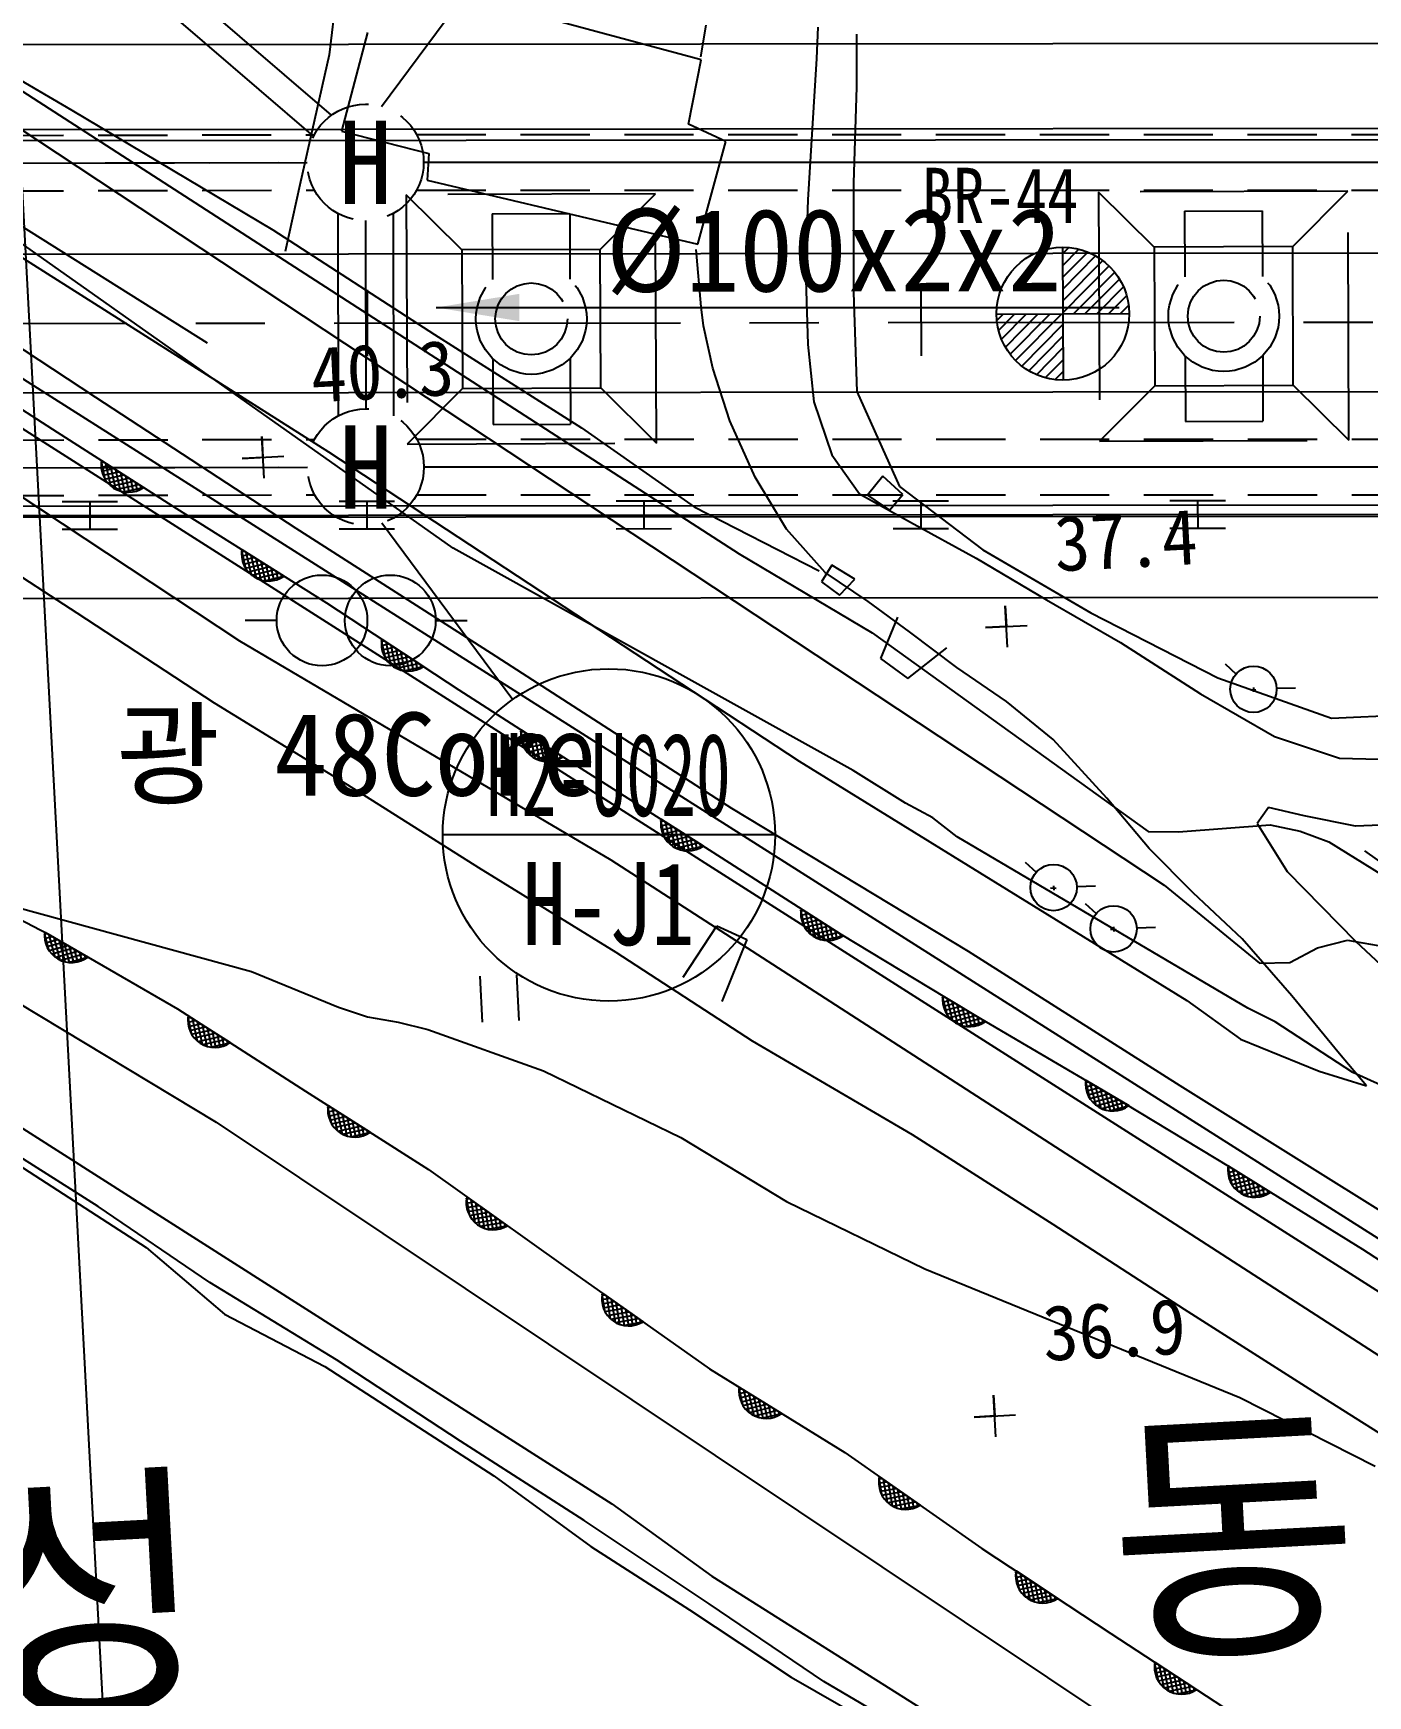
# Model space of a CAD drawing. Header units: millimetres. Extents: x 14054 to 14850, y 1103 to 1807.
# Drawn here: x 14764.3 to 14812.5, y 1433.8 to 1493.8 of the extents above; entities that cross this region are included whole.
import ezdxf
from ezdxf.enums import TextEntityAlignment as Align
from ezdxf.xclip import XClip

# ---------------------------------------------------------------- set-up
doc = ezdxf.new("R2010")
doc.units = ezdxf.units.MM
doc.header["$LTSCALE"] = 10
doc.header["$MEASUREMENT"] = 0
doc.header["$XCLIPFRAME"] = 2
for name, pattern in [('CENTER', [2, 1.25, -0.25, 0.25, -0.25]), ('DASHED2', [0.375, 0.25, -0.125]), ('HIDDEN', [0.375, 0.25, -0.125])]:
    doc.linetypes.add(name, pattern=pattern)
for name, color, linetype in [('TN-CABL', 4, 'Continuous'), ('TN-MANH', 4, 'Continuous'), ('TN-TEXT', 3, 'Continuous'), ('TZ-BASE', 253, 'Continuous'), ('TZ-CABL', 4, 'Continuous'), ('TZ-SYMB', 1, 'Continuous')]:
    doc.layers.add(name, color=color, linetype=linetype)
doc.styles.add('GR', font='GulimChe.ttf')
doc.styles.get("Standard").update_dxf_attribs({"font": 'GulimChe.ttf'})
doc.linetypes.add('ZIGZAG', pattern='A,0.0001,-0.2,[131,ltypeshp.shx,S=0.2,R=0,X=-0.2,Y=0],-0.4,[131,ltypeshp.shx,S=0.2,R=180,X=0.2,Y=0],-0.2', length=0.8001)
doc.dimstyles.get("Standard").update_dxf_attribs({"dimtxt": 0.18, "dimasz": 0.18, "dimexe": 0.18, "dimexo": 0.0625, "dimgap": 0.09, "dimtad": 0, "dimtih": 1, "dimtoh": 1, "dimdec": 4, "dimzin": 0, "dimdsep": 46, "dimtxsty": 'Standard', "dimcen": 0.09, "dimadec": 0, "dimazin": 0, "dimtfac": 1, "dimtdec": 4, "dimtofl": 0, "dimtmove": 0, "dimatfit": 3, "dimfxl": 0, "dimtolj": 1, "dimtzin": 0, "dimarcsym": 0})

# ---------------------------------------------------------------- blocks, each defined once
blk = doc.blocks.new('JD-FJFJJ5GH')
at = {"layer": 'TZ-BASE'}
for p, q in [((620.634, 135.314), (639.213, -214.547)), ((602.144, 19.998, 40.678), (634.212, -0.155, 40.678)), ((589.488, 19.417, 38), (635.383, -10.913, 38)), ((614.387, 17.411, 38), (653.42, -7.773, 38)), ((639.395, 16.764, 37.301), (638.617, 10.25, 37.301)), ((602.052, 12.973, 39), (699.422, -48.996, 39)), ((621.473, 12.862, 37.52), (629.329, 8.244, 37.52)), ((652.045, 10.068, 39.09), (640.876, 13.079, 39.09)), ((639.999, 11.057, 39.09), (639.059, 7.495, 39.09)), ((652.039, 10.178, 38.707), (652.233, 11.322, 38.707)), ((656.259, 11.249, 37.429), (656.211, 10.113, 37.429)), ((657.662, 10.996, 39.802), (657.656, 9.094, 39.802)), ((622.837, 10.633, 39), (668.771, -19.732, 39)), ((638.617, 10.25, 37.301), (637.557, 5.549, 37.301)), ((616.895, 9.65, 40.313), (638.594, -4.084, 40.313)), ((651.587, 7.74, 39.09), (652.045, 10.068, 39.09)), ((656.211, 10.113, 37.429), (656.056, 7.581, 37.429)), ((657.656, 9.094, 39.802), (657.553, 5.615, 39.802)), ((611.61, 8.668, 40), (699.422, -47.032, 40)), ((629.329, 8.244, 37.52), (636.585, 3.924, 37.52)), ((620.963, 7.546), (695.863, 7.612)), ((620.963, 7.146), (695.863, 7.212)), ((639.059, 7.495, 39.09), (642.212, 6.68, 39.09)), ((652.937, 7.119, 39.09), (651.587, 7.74, 39.09)), ((656.056, 7.581, 37.429), (655.904, 5.014, 37.429)), ((643.098, -7.568, 40), (622.945, 6.653, 40)), ((642.212, 6.68, 39.09), (642.154, 5.726, 39.09)), ((651.933, 3.408, 39.09), (652.937, 7.119, 39.09)), ((637.557, 5.549, 37.301), (637.03, 3.143, 37.301)), ((642.154, 5.726, 39.09), (651.933, 3.408, 39.09)), ((657.553, 5.615, 39.802), (657.549, 1.666, 39.802)), ((655.904, 5.014, 37.429), (655.82, 2.523, 37.429)), ((630.188, -2.129, 37.539), (621.427, 3.645, 37.539)), ((636.585, 3.924, 37.52), (642.422, 0.147, 37.52)), ((599.967, 3.026), (699.998, 3.114)), ((652.056, 1.147, 40.313), (651.87, 3.221, 40.313)), ((665.096, 3.299), (665.12, -1.501)), ((665.097, 3.058), (665.326, 3.289)), ((665.099, 2.634), (665.688, 3.228)), ((665.102, 2.21), (666.007, 3.125)), ((655.82, 2.523, 37.429), (655.897, -0.215, 37.429)), ((665.104, 1.785), (666.293, 2.987)), ((665.106, 1.361), (666.549, 2.819)), ((665.108, 0.937), (666.778, 2.624)), ((665.495, 0.901), (666.98, 2.402)), ((665.919, 0.903), (667.155, 2.152)), ((666.343, 0.906), (667.301, 1.874)), ((640.001, -0.636), (639.999, 1.764)), ((657.549, 1.666, 39.802), (657.671, -1.91, 39.802)), ((660.001, -0.618), (659.999, 1.782)), ((666.767, 0.908), (667.415, 1.562)), ((667.192, 0.91), (667.488, 1.209)), ((652.131, 0.457, 40.313), (652.056, 1.147, 40.313)), ((662.708, 0.887), (667.508, 0.911)), ((662.72, 0.657), (662.949, 0.888)), ((662.785, 0.296), (663.373, 0.89)), ((662.892, -0.022), (663.798, 0.893)), ((663.033, -0.306), (664.222, 0.895)), ((663.203, -0.561), (664.646, 0.897)), ((663.401, -0.788), (665.07, 0.899)), ((642.422, 0.147, 37.52), (647.724, -3.22, 37.52)), ((652.469, -1.06, 40.313), (652.131, 0.457, 40.313)), ((663.625, -0.988), (665.11, 0.513)), ((663.876, -1.16), (665.112, 0.088)), ((623.564, -0.004, 38.963), (628.793, -3.375, 38.963)), ((655.897, -0.215, 37.429), (656.119, -2.287, 37.429)), ((664.156, -1.304), (665.114, -0.336)), ((653.085, -2.965, 40.313), (652.469, -1.06, 40.313)), ((664.469, -1.414), (665.117, -0.76)), ((664.822, -1.484), (665.119, -1.184)), ((599.972, -1.974), (700.002, -1.886)), ((637.429, -6.853, 37.539), (630.188, -2.129, 37.539)), ((656.119, -2.287, 37.429), (656.771, -4.189, 37.429)), ((657.671, -1.91, 39.802), (659.211, -5.336, 39.802)), ((654, -4.999, 40.313), (653.085, -2.965, 40.313)), ((628.793, -3.375, 38.963), (633.112, -6.138, 38.963)), ((636.268, -5.035, 40.277), (636.189, -3.537, 40.277)), ((636.189, -3.537, 40.277), (636.228, -4.286, 40.277)), ((647.724, -3.22, 37.52), (651.792, -6.07, 37.52)), ((638.594, -4.084, 40.313), (655.584, -15.26, 40.313)), ((656.771, -4.189, 37.429), (657.762, -5.598, 37.429)), ((630.387, -4.638, 38.963), (630.67, -4.576, 38.963)), ((630.389, -4.484, 38.963), (630.492, -4.462, 38.963)), ((630.533, -5.089, 38.963), (630.393, -4.45, 38.963)), ((630.4, -4.403, 38.963), (631.916, -5.373, 38.963)), ((630.409, -4.787, 38.963), (630.849, -4.69, 38.963)), ((630.738, -5.323, 38.963), (630.558, -4.504, 38.963)), ((630.918, -5.441, 38.963), (630.737, -4.619, 38.963)), ((631.086, -5.508, 38.963), (630.916, -4.733, 38.963)), ((635.479, -4.326, 40.277), (636.977, -4.246, 40.277)), ((636.228, -4.286, 40.277), (635.479, -4.326, 40.277)), ((630.453, -4.931, 38.963), (631.028, -4.805, 38.963)), ((630.522, -5.07, 38.963), (631.207, -4.919, 38.963)), ((630.616, -5.202, 38.963), (631.385, -5.033, 38.963)), ((630.744, -5.328, 38.963), (631.564, -5.148, 38.963)), ((630.921, -5.443, 38.963), (631.743, -5.262, 38.963)), ((631.247, -5.54, 38.963), (631.094, -4.847, 38.963)), ((631.203, -5.534, 38.963), (631.906, -5.38, 38.963)), ((631.402, -5.546, 38.963), (631.273, -4.962, 38.963)), ((631.551, -5.528, 38.963), (631.452, -5.076, 38.963)), ((631.696, -5.487, 38.963), (631.631, -5.19, 38.963)), ((631.835, -5.423, 38.963), (631.809, -5.305, 38.963)), ((655.126, -6.875, 40.313), (654, -4.999, 40.313)), ((658.605, -4.967, 39.802), (658.058, -5.655, 39.802)), ((659.336, -5.622, 39.802), (658.605, -4.967, 39.802)), ((659.211, -5.336, 39.802), (662.224, -7.622, 39.802)), ((620.975, -6.054), (695.875, -5.988)), ((628.976, -5.879), (630.976, -5.877)), ((629.976, -5.878), (629.977, -6.878)), ((638.976, -5.87), (640.976, -5.868)), ((639.976, -5.869), (639.977, -6.869)), ((648.976, -5.861), (650.976, -5.859)), ((649.976, -5.86), (649.977, -6.86)), ((657.762, -5.598, 37.429), (659.61, -6.631, 37.429)), ((658.058, -5.655, 39.802), (658.855, -6.196, 39.802)), ((658.855, -6.196, 39.802), (659.336, -5.622, 39.802)), ((658.976, -5.852), (660.976, -5.85)), ((659.976, -5.851), (659.977, -6.851)), ((668.976, -5.843), (670.976, -5.841)), ((669.976, -5.842), (669.977, -6.842)), ((429.944, -6.559), (689.977, -6.324)), ((620.975, -6.454), (695.875, -6.388)), ((633.112, -6.138, 38.963), (638.526, -9.535, 38.963)), ((651.792, -6.07, 37.52), (656.305, -8.383, 37.52)), ((629.515, -9.917, 36.754), (624.966, -6.948, 36.754)), ((628.977, -6.879), (630.977, -6.877)), ((644.476, -11.368, 37.539), (637.429, -6.853, 37.539)), ((638.977, -6.87), (640.977, -6.868)), ((648.977, -6.861), (650.977, -6.859)), ((656.528, -8.444, 40.313), (655.126, -6.875, 40.313)), ((658.977, -6.852), (660.977, -6.85)), ((659.61, -6.631, 37.429), (661.984, -7.927, 37.429)), ((668.977, -6.843), (670.977, -6.841)), ((635.457, -7.697, 38.963), (635.559, -7.674, 38.963)), ((635.457, -7.851, 38.963), (635.739, -7.787, 38.963)), ((635.606, -8.3, 38.963), (635.46, -7.663, 38.963)), ((635.467, -7.616, 38.963), (636.992, -8.573, 38.963)), ((635.813, -8.533, 38.963), (635.626, -7.716, 38.963)), ((657.54, -15.592, 40), (643.098, -7.568, 40)), ((653.42, -7.773, 38), (658.219, -10.619, 38)), ((662.224, -7.622, 39.802), (666.114, -9.896, 39.802)), ((635.48, -8, 38.963), (635.919, -7.899, 38.963)), ((635.525, -8.143, 38.963), (636.099, -8.012, 38.963)), ((635.594, -8.281, 38.963), (636.278, -8.125, 38.963)), ((635.69, -8.413, 38.963), (636.458, -8.238, 38.963)), ((635.994, -8.649, 38.963), (635.806, -7.829, 38.963)), ((635.819, -8.538, 38.963), (636.638, -8.351, 38.963)), ((636.163, -8.715, 38.963), (635.986, -7.941, 38.963)), ((636.324, -8.746, 38.963), (636.165, -8.054, 38.963)), ((636.479, -8.75, 38.963), (636.345, -8.167, 38.963)), ((636.628, -8.731, 38.963), (636.525, -8.28, 38.963)), ((636.772, -8.689, 38.963), (636.704, -8.393, 38.963)), ((656.769, -8.175, 39.802), (656.4, -8.78, 39.802)), ((657.601, -8.678, 39.802), (656.769, -8.175, 39.802)), ((661.984, -7.927, 37.429), (664.516, -9.434, 37.429)), ((635.997, -8.651, 38.963), (636.817, -8.463, 38.963)), ((636.279, -8.74, 38.963), (636.982, -8.579, 38.963)), ((636.911, -8.624, 38.963), (636.884, -8.505, 38.963)), ((656.4, -8.78, 39.802), (657.048, -9.257, 39.802)), ((658.084, -9.493, 40.313), (656.528, -8.444, 40.313)), ((657.048, -9.257, 39.802), (657.601, -8.678, 39.802)), ((638.526, -9.535, 38.963), (643.304, -12.675, 38.963)), ((659.57, -10.582, 40.313), (658.084, -9.493, 40.313)), ((664.516, -9.434, 37.429), (667.196, -10.97, 37.429)), ((634.482, -13.156, 36.754), (629.515, -9.917, 36.754)), ((659.139, -10.057, 38.032), (658.526, -11.553, 38.032)), ((663.109, -11.14, 37.393), (663.03, -9.642, 37.393)), ((663.03, -9.642, 37.393), (663.069, -10.391, 37.393)), ((666.114, -9.896, 39.802), (670.702, -12.241, 39.802)), ((658.219, -10.619, 38), (668.189, -17.79, 38)), ((661.286, -11.877, 40.313), (659.57, -10.582, 40.313)), ((662.32, -10.431, 37.393), (663.818, -10.351, 37.393)), ((663.069, -10.391, 37.393), (662.32, -10.431, 37.393)), ((635.383, -10.913, 38), (648.794, -18.811, 38)), ((640.507, -11.083, 38.963), (640.791, -11.024, 38.963)), ((640.51, -10.929, 38.963), (640.613, -10.907, 38.963)), ((640.647, -11.535, 38.963), (640.514, -10.894, 38.963)), ((640.522, -10.847, 38.963), (642.026, -11.836, 38.963)), ((640.527, -11.232, 38.963), (640.968, -11.14, 38.963)), ((640.569, -11.376, 38.963), (641.145, -11.257, 38.963)), ((640.636, -11.515, 38.963), (641.322, -11.373, 38.963)), ((640.849, -11.772, 38.963), (640.679, -10.951, 38.963)), ((641.027, -11.892, 38.963), (640.857, -11.067, 38.963)), ((641.195, -11.96, 38.963), (641.034, -11.184, 38.963)), ((641.355, -11.995, 38.963), (641.211, -11.3, 38.963)), ((653.154, -16.964, 37.539), (644.476, -11.368, 37.539)), ((659.515, -12.266, 38.032), (660.918, -11.166, 38.032)), ((667.196, -10.97, 37.429), (670.076, -12.824, 37.429)), ((640.729, -11.649, 38.963), (641.5, -11.49, 38.963)), ((640.855, -11.776, 38.963), (641.677, -11.606, 38.963)), ((641.03, -11.893, 38.963), (641.854, -11.723, 38.963)), ((641.311, -11.988, 38.963), (642.017, -11.842, 38.963)), ((641.51, -12.003, 38.963), (641.389, -11.417, 38.963)), ((641.66, -11.987, 38.963), (641.566, -11.533, 38.963)), ((641.805, -11.948, 38.963), (641.743, -11.65, 38.963)), ((641.945, -11.885, 38.963), (641.92, -11.766, 38.963)), ((658.526, -11.553, 38.032), (659.515, -12.266, 38.032)), ((663.071, -13.096, 40.313), (661.286, -11.877, 40.313)), ((670.969, -11.741, 38.032), (671.361, -12.11, 38.032)), ((670.702, -12.241, 39.802), (674.804, -13.7, 39.802)), ((671.987, -12.593, 38.032), (671.996, -12.751, 38.032)), ((672.827, -12.62, 38.032), (673.504, -12.603, 38.032)), ((639.286, -16.112, 36.754), (634.482, -13.156, 36.754)), ((643.304, -12.675, 38.963), (647.586, -15.44, 38.963)), ((664.754, -14.467, 40.313), (663.071, -13.096, 40.313)), ((670.076, -12.824, 37.429), (672.756, -14.36, 37.429)), ((671.878, -12.666, 38.032), (672.082, -12.678, 38.032)), ((674.804, -13.7, 39.802), (679.326, -13.49, 39.802)), ((645.535, -14.36, 38.963), (645.818, -14.298, 38.963)), ((645.537, -14.206, 38.963), (645.64, -14.183, 38.963)), ((645.679, -14.811, 38.963), (645.541, -14.171, 38.963)), ((645.548, -14.124, 38.963), (647.06, -15.1, 38.963)), ((645.883, -15.046, 38.963), (645.706, -14.226, 38.963)), ((646.062, -15.164, 38.963), (645.885, -14.341, 38.963)), ((672.756, -14.36, 37.429), (675.102, -15.146, 37.429)), ((645.556, -14.508, 38.963), (645.996, -14.414, 38.963)), ((645.6, -14.652, 38.963), (646.175, -14.529, 38.963)), ((645.667, -14.791, 38.963), (646.353, -14.644, 38.963)), ((645.761, -14.924, 38.963), (646.531, -14.759, 38.963)), ((645.889, -15.05, 38.963), (646.709, -14.874, 38.963)), ((646.23, -15.232, 38.963), (646.063, -14.456, 38.963)), ((646.065, -15.166, 38.963), (646.887, -14.989, 38.963)), ((646.39, -15.265, 38.963), (646.241, -14.571, 38.963)), ((646.545, -15.272, 38.963), (646.419, -14.687, 38.963)), ((646.695, -15.254, 38.963), (646.597, -14.802, 38.963)), ((646.84, -15.214, 38.963), (646.776, -14.917, 38.963)), ((666.698, -16.591, 40.313), (664.754, -14.467, 40.313)), ((646.346, -15.259, 38.963), (647.051, -15.107, 38.963)), ((646.979, -15.151, 38.963), (646.954, -15.032, 38.963)), ((647.586, -15.44, 38.963), (652.472, -18.537, 38.963)), ((655.584, -15.26, 40.313), (669.583, -23.893, 40.313)), ((659.432, -16.768, 40), (657.54, -15.592, 40)), ((675.102, -15.146, 37.429), (677.884, -15.214, 37.429)), ((644.02, -19.108, 36.754), (639.286, -16.112, 36.754)), ((660.411, -17.3, 40), (659.432, -16.768, 40)), ((668.223, -18.41, 40.313), (666.698, -16.591, 40.313)), ((650.741, -18.039, 38.963), (650.598, -17.4, 38.963)), ((650.605, -17.354, 38.963), (652.125, -18.317, 38.963)), ((661.699, -22.129, 37.539), (653.154, -16.964, 37.539)), ((661.29, -17.983, 40), (660.411, -17.3, 40)), ((672.53, -16.931, 38.634), (672.123, -17.502, 38.634)), ((673.826, -17.226, 38.634), (672.53, -16.931, 38.634)), ((675.675, -17.601, 38.634), (673.826, -17.226, 38.634)), ((650.593, -17.589, 38.963), (650.876, -17.526, 38.963)), ((650.594, -17.435, 38.963), (650.697, -17.412, 38.963)), ((650.616, -17.738, 38.963), (651.055, -17.639, 38.963)), ((650.661, -17.881, 38.963), (651.235, -17.753, 38.963)), ((650.729, -18.02, 38.963), (651.414, -17.866, 38.963)), ((650.947, -18.272, 38.963), (650.764, -17.454, 38.963)), ((650.824, -18.152, 38.963), (651.593, -17.98, 38.963)), ((651.127, -18.39, 38.963), (650.943, -17.568, 38.963)), ((651.296, -18.456, 38.963), (651.122, -17.682, 38.963)), ((651.456, -18.488, 38.963), (651.301, -17.795, 38.963)), ((651.611, -18.493, 38.963), (651.48, -17.909, 38.963)), ((671.792, -24.175, 40), (661.29, -17.983, 40)), ((668.189, -17.79, 38), (669.287, -17.803, 38)), ((669.287, -17.803, 38), (672.6, -17.549, 38)), ((672.123, -17.502, 38.634), (673.204, -19.235, 38.634)), ((672.6, -17.549, 38), (673.674, -17.783, 38)), ((673.674, -17.783, 38), (674.718, -18.165, 38)), ((678.083, -17.506, 38.634), (675.675, -17.601, 38.634)), ((650.953, -18.277, 38.963), (651.772, -18.094, 38.963)), ((651.13, -18.391, 38.963), (651.951, -18.207, 38.963)), ((651.412, -18.482, 38.963), (652.115, -18.324, 38.963)), ((651.761, -18.474, 38.963), (651.66, -18.022, 38.963)), ((651.905, -18.433, 38.963), (651.839, -18.136, 38.963)), ((652.045, -18.368, 38.963), (652.018, -18.25, 38.963)), ((652.472, -18.537, 38.963), (657.094, -21.503, 38.963)), ((669.809, -20.005, 40.313), (668.223, -18.41, 40.313)), ((674.718, -18.165, 38), (676.61, -19.342, 38)), ((682.864, -23.388, 37.502), (676.016, -18.496, 37.502)), ((623.874, -19.11, 36.754), (628.465, -21.492, 36.754)), ((648.977, -22.165, 36.754), (644.02, -19.108, 36.754)), ((648.794, -18.811, 38), (681.727, -40.086, 38)), ((663.754, -18.898, 40.131), (664.146, -19.268, 40.131)), ((620.249, -19.673, 36), (634.539, -28.29, 36)), ((664.773, -19.75, 40.131), (664.781, -19.908, 40.131)), ((665.612, -19.777, 40.131), (666.289, -19.76, 40.131)), ((668.771, -19.732, 39), (672.215, -22.543, 39)), ((673.204, -19.235, 38.634), (675.682, -21.769, 38.634)), ((664.663, -19.824, 40.131), (664.868, -19.836, 40.131)), ((665.92, -20.389, 40.131), (666.311, -20.758, 40.131)), ((671.582, -21.663, 40.313), (669.809, -20.005, 40.313)), ((627.241, -20.498, 37), (635.815, -22.846, 37)), ((655.648, -20.819, 38.963), (655.932, -20.757, 38.963)), ((655.65, -20.665, 38.963), (655.753, -20.642, 38.963)), ((655.794, -21.269, 38.963), (655.654, -20.63, 38.963)), ((655.661, -20.584, 38.963), (657.176, -21.555, 38.963)), ((655.67, -20.968, 38.963), (656.11, -20.872, 38.963)), ((655.714, -21.112, 38.963), (656.289, -20.986, 38.963)), ((655.999, -21.504, 38.963), (655.82, -20.685, 38.963)), ((656.178, -21.622, 38.963), (655.998, -20.8, 38.963)), ((656.346, -21.689, 38.963), (656.177, -20.914, 38.963)), ((628.341, -21.506, 36.754), (628.443, -21.479, 36.754)), ((628.512, -22.103, 36.754), (628.343, -21.471, 36.754)), ((628.346, -21.66, 36.754), (628.626, -21.585, 36.754)), ((628.348, -21.424, 36.754), (629.907, -22.325, 36.754)), ((628.465, -21.492, 36.754), (633.146, -24.198, 36.754)), ((628.728, -22.328, 36.754), (628.511, -21.519, 36.754)), ((651.402, -23.056, 37.356), (652.617, -21.198, 37.356)), ((652.617, -21.198, 37.356), (653.704, -21.688, 37.356)), ((655.782, -21.25, 38.963), (656.467, -21.101, 38.963)), ((655.877, -21.383, 38.963), (656.646, -21.215, 38.963)), ((656.004, -21.509, 38.963), (656.825, -21.33, 38.963)), ((656.181, -21.624, 38.963), (657.003, -21.444, 38.963)), ((656.507, -21.722, 38.963), (656.355, -21.029, 38.963)), ((656.463, -21.716, 38.963), (657.167, -21.562, 38.963)), ((656.662, -21.728, 38.963), (656.534, -21.143, 38.963)), ((656.811, -21.71, 38.963), (656.712, -21.258, 38.963)), ((656.956, -21.67, 38.963), (656.891, -21.372, 38.963)), ((657.096, -21.606, 38.963), (657.07, -21.487, 38.963)), ((657.094, -21.503, 38.963), (661.933, -24.42, 38.963)), ((666.829, -21.315, 40.131), (667.033, -21.326, 40.131)), ((666.938, -21.241, 40.131), (666.946, -21.399, 40.131)), ((667.777, -21.268, 40.131), (668.454, -21.251, 40.131)), ((628.375, -21.808, 36.754), (628.81, -21.691, 36.754)), ((628.426, -21.949, 36.754), (628.994, -21.798, 36.754)), ((628.5, -22.085, 36.754), (629.177, -21.904, 36.754)), ((628.6, -22.213, 36.754), (629.361, -22.01, 36.754)), ((628.912, -22.438, 36.754), (628.695, -21.625, 36.754)), ((628.734, -22.333, 36.754), (629.545, -22.116, 36.754)), ((629.083, -22.497, 36.754), (628.879, -21.731, 36.754)), ((629.245, -22.523, 36.754), (629.062, -21.837, 36.754)), ((629.4, -22.521, 36.754), (629.246, -21.943, 36.754)), ((629.549, -22.497, 36.754), (629.429, -22.049, 36.754)), ((629.692, -22.449, 36.754), (629.613, -22.156, 36.754)), ((653.905, -25.369, 36.754), (648.977, -22.165, 36.754)), ((653.704, -21.688, 37.356), (652.802, -23.93, 37.356)), ((669.349, -26.977, 37.539), (661.699, -22.129, 37.539)), ((673.376, -23.723, 40.313), (671.582, -21.663, 40.313)), ((673.31, -22.52, 39), (674.305, -21.99, 39)), ((674.305, -21.99, 39), (675.387, -21.712, 39)), ((675.387, -21.712, 39), (676.494, -21.907, 39)), ((675.682, -21.769, 38.634), (677.916, -23.841, 38.634)), ((628.916, -22.44, 36.754), (629.728, -22.222, 36.754)), ((629.201, -22.518, 36.754), (629.897, -22.332, 36.754)), ((629.828, -22.379, 36.754), (629.797, -22.262, 36.754)), ((672.215, -22.543, 39), (673.31, -22.52, 39)), ((635.815, -22.846, 37), (638.956, -24.137, 37)), ((644.156, -24.682, 37.557), (644.067, -23.011, 37.557)), ((645.377, -22.964, 37.557), (645.465, -24.612, 37.557)), ((660.766, -23.803, 38.963), (660.868, -23.778, 38.963)), ((660.926, -24.403, 38.963), (660.769, -23.768, 38.963)), ((660.769, -23.957, 38.963), (661.05, -23.887, 38.963)), ((660.775, -23.721, 38.963), (662.316, -24.651, 38.963)), ((660.794, -24.105, 38.963), (661.232, -23.997, 38.963)), ((661.138, -24.632, 38.963), (660.936, -23.819, 38.963)), ((661.32, -24.745, 38.963), (661.118, -23.928, 38.963)), ((669.583, -23.893, 40.313), (671.523, -25.286, 40.313)), ((675.099, -25.822, 40.313), (673.376, -23.723, 40.313)), ((633.146, -24.198, 36.754), (637.769, -27.163, 36.754)), ((633.521, -24.527, 36.754), (633.624, -24.504, 36.754)), ((633.664, -25.131, 36.754), (633.525, -24.492, 36.754)), ((633.532, -24.445, 36.754), (635.047, -25.417, 36.754)), ((633.869, -25.366, 36.754), (633.69, -24.547, 36.754)), ((638.956, -24.137, 37), (639.999, -24.482, 37)), ((639.999, -24.482, 37), (641.106, -24.678, 37)), ((660.843, -24.248, 38.963), (661.413, -24.106, 38.963)), ((660.914, -24.385, 38.963), (661.595, -24.216, 38.963)), ((661.012, -24.515, 38.963), (661.777, -24.325, 38.963)), ((661.144, -24.637, 38.963), (661.958, -24.435, 38.963)), ((661.49, -24.808, 38.963), (661.299, -24.038, 38.963)), ((661.323, -24.747, 38.963), (662.14, -24.544, 38.963)), ((661.652, -24.836, 38.963), (661.481, -24.147, 38.963)), ((661.807, -24.838, 38.963), (661.663, -24.257, 38.963)), ((661.956, -24.816, 38.963), (661.844, -24.366, 38.963)), ((661.933, -24.42, 38.963), (666.768, -27.264, 38.963)), ((662.099, -24.771, 38.963), (662.026, -24.476, 38.963)), ((662.237, -24.703, 38.963), (662.208, -24.585, 38.963)), ((672.769, -24.67, 40), (671.792, -24.175, 40)), ((633.519, -24.681, 36.754), (633.802, -24.619, 36.754)), ((633.54, -24.83, 36.754), (633.981, -24.733, 36.754)), ((633.585, -24.973, 36.754), (634.159, -24.848, 36.754)), ((633.653, -25.112, 36.754), (634.338, -24.963, 36.754)), ((633.747, -25.245, 36.754), (634.516, -25.077, 36.754)), ((634.048, -25.484, 36.754), (633.869, -24.662, 36.754)), ((633.875, -25.371, 36.754), (634.695, -25.192, 36.754)), ((634.216, -25.551, 36.754), (634.047, -24.776, 36.754)), ((634.377, -25.584, 36.754), (634.226, -24.891, 36.754)), ((634.532, -25.59, 36.754), (634.404, -25.005, 36.754)), ((634.682, -25.572, 36.754), (634.583, -25.12, 36.754)), ((641.106, -24.678, 37), (642.182, -24.948, 37)), ((642.182, -24.948, 37), (646.358, -26.439, 37)), ((661.607, -24.831, 38.963), (662.307, -24.658, 38.963)), ((675.574, -26.491, 40), (672.769, -24.67, 40)), ((634.051, -25.486, 36.754), (634.873, -25.306, 36.754)), ((634.333, -25.578, 36.754), (635.037, -25.424, 36.754)), ((634.826, -25.532, 36.754), (634.761, -25.234, 36.754)), ((634.966, -25.468, 36.754), (634.94, -25.349, 36.754)), ((659.683, -28.747, 36.754), (653.905, -25.369, 36.754)), ((671.523, -25.286, 40.313), (674.365, -26.447, 40.313)), ((676.076, -26.976, 40.313), (675.099, -25.822, 40.313)), ((646.358, -26.439, 37), (651.315, -28.838, 37)), ((665.931, -26.858, 38.963), (666.033, -26.831, 38.963)), ((666.098, -27.456, 38.963), (665.934, -26.823, 38.963)), ((665.935, -27.012, 38.963), (666.216, -26.939, 38.963)), ((665.939, -26.776, 38.963), (667.49, -27.689, 38.963)), ((666.312, -27.683, 38.963), (666.101, -26.872, 38.963)), ((666.495, -27.794, 38.963), (666.284, -26.979, 38.963)), ((677.26, -31.92, 37.539), (669.349, -26.977, 37.539)), ((674.365, -26.447, 40.313), (676.076, -26.976, 40.313)), ((676.586, -26.948, 40), (675.574, -26.491, 40)), ((625.296, -27.076, 35), (648.819, -42.064, 35)), ((637.769, -27.163, 36.754), (642.201, -29.993, 36.754)), ((665.963, -27.16, 38.963), (666.399, -27.047, 38.963)), ((666.012, -27.302, 38.963), (666.582, -27.154, 38.963)), ((666.086, -27.438, 38.963), (666.764, -27.262, 38.963)), ((666.185, -27.567, 38.963), (666.947, -27.369, 38.963)), ((666.318, -27.687, 38.963), (667.13, -27.477, 38.963)), ((666.666, -27.854, 38.963), (666.467, -27.087, 38.963)), ((666.499, -27.795, 38.963), (667.313, -27.584, 38.963)), ((666.828, -27.881, 38.963), (666.65, -27.194, 38.963)), ((666.768, -27.264, 38.963), (671.154, -29.913, 38.963)), ((666.983, -27.881, 38.963), (666.833, -27.302, 38.963)), ((667.132, -27.857, 38.963), (667.015, -27.409, 38.963)), ((667.275, -27.811, 38.963), (667.198, -27.517, 38.963)), ((638.571, -27.919, 36.754), (638.854, -27.856, 36.754)), ((638.572, -27.765, 36.754), (638.675, -27.742, 36.754)), ((638.717, -28.369, 36.754), (638.576, -27.73, 36.754)), ((638.583, -27.683, 36.754), (640.1, -28.652, 36.754)), ((638.593, -28.068, 36.754), (639.033, -27.97, 36.754)), ((638.637, -28.211, 36.754), (639.211, -28.085, 36.754)), ((638.705, -28.35, 36.754), (639.39, -28.199, 36.754)), ((638.922, -28.603, 36.754), (638.742, -27.785, 36.754)), ((639.102, -28.721, 36.754), (638.92, -27.899, 36.754)), ((639.27, -28.788, 36.754), (639.099, -28.013, 36.754)), ((639.431, -28.82, 36.754), (639.278, -28.127, 36.754)), ((666.783, -27.877, 38.963), (667.481, -27.696, 38.963)), ((667.412, -27.742, 38.963), (667.381, -27.624, 38.963)), ((630.281, -31.338, 36.754), (625.509, -28.307, 36.754)), ((625.64, -28.702, 36.845), (632.007, -32.816, 36.845)), ((634.539, -28.29, 36), (699.421, -71.607, 36)), ((638.8, -28.483, 36.754), (639.569, -28.313, 36.754)), ((638.928, -28.608, 36.754), (639.748, -28.427, 36.754)), ((639.105, -28.723, 36.754), (639.927, -28.541, 36.754)), ((639.387, -28.814, 36.754), (640.09, -28.659, 36.754)), ((639.586, -28.826, 36.754), (639.457, -28.241, 36.754)), ((639.735, -28.808, 36.754), (639.636, -28.355, 36.754)), ((639.88, -28.767, 36.754), (639.814, -28.47, 36.754)), ((640.019, -28.703, 36.754), (639.993, -28.584, 36.754)), ((664.759, -31.98, 36.754), (659.683, -28.747, 36.754)), ((651.315, -28.838, 37), (655.134, -31.152, 37)), ((642.201, -29.993, 36.754), (647.07, -33.457, 36.754)), ((671.071, -29.949, 38.963), (671.174, -29.925, 38.963)), ((671.224, -30.552, 38.963), (671.075, -29.915, 38.963)), ((671.081, -29.868, 38.963), (672.611, -30.817, 38.963)), ((671.154, -29.913, 38.963), (675.922, -32.871, 38.963)), ((671.432, -30.783, 38.963), (671.241, -29.967, 38.963)), ((671.072, -30.103, 38.963), (671.354, -30.037, 38.963)), ((671.096, -30.252, 38.963), (671.534, -30.149, 38.963)), ((671.142, -30.395, 38.963), (671.715, -30.261, 38.963)), ((671.212, -30.533, 38.963), (671.895, -30.373, 38.963)), ((671.308, -30.664, 38.963), (672.075, -30.484, 38.963)), ((671.613, -30.899, 38.963), (671.421, -30.079, 38.963)), ((671.438, -30.788, 38.963), (672.255, -30.596, 38.963)), ((671.782, -30.963, 38.963), (671.601, -30.191, 38.963)), ((671.944, -30.993, 38.963), (671.782, -30.303, 38.963)), ((672.099, -30.997, 38.963), (671.962, -30.414, 38.963)), ((672.248, -30.977, 38.963), (672.142, -30.526, 38.963)), ((643.568, -31.218, 36.754), (643.854, -31.169, 36.754)), ((643.577, -31.064, 36.754), (643.681, -31.046, 36.754)), ((643.692, -31.675, 36.754), (643.583, -31.029, 36.754)), ((643.592, -30.983, 36.754), (645.059, -32.027, 36.754)), ((643.885, -31.919, 36.754), (643.746, -31.092, 36.754)), ((655.134, -31.152, 37), (660.13, -33.586, 37)), ((671.616, -30.9, 38.963), (672.436, -30.708, 38.963)), ((671.899, -30.988, 38.963), (672.601, -30.823, 38.963)), ((672.392, -30.934, 38.963), (672.323, -30.638, 38.963)), ((672.531, -30.868, 38.963), (672.503, -30.75, 38.963)), ((634.307, -34.08, 36.754), (630.281, -31.338, 36.754)), ((643.583, -31.367, 36.754), (644.027, -31.292, 36.754)), ((643.62, -31.513, 36.754), (644.2, -31.415, 36.754)), ((643.681, -31.655, 36.754), (644.373, -31.538, 36.754)), ((643.769, -31.792, 36.754), (644.546, -31.661, 36.754)), ((643.891, -31.924, 36.754), (644.718, -31.784, 36.754)), ((644.058, -32.045, 36.754), (643.919, -31.215, 36.754)), ((644.223, -32.12, 36.754), (644.091, -31.338, 36.754)), ((644.382, -32.161, 36.754), (644.264, -31.461, 36.754)), ((644.537, -32.174, 36.754), (644.437, -31.584, 36.754)), ((644.687, -32.164, 36.754), (644.61, -31.707, 36.754)), ((644.062, -32.047, 36.754), (644.891, -31.907, 36.754)), ((644.338, -32.153, 36.754), (645.049, -32.033, 36.754)), ((644.833, -32.13, 36.754), (644.783, -31.83, 36.754)), ((644.976, -32.073, 36.754), (644.956, -31.953, 36.754)), ((669.496, -35.049, 36.754), (664.759, -31.98, 36.754)), ((632.007, -32.816, 36.845), (634.844, -35.221, 36.845)), ((675.922, -32.871, 38.963), (680.889, -36.11, 38.963)), ((647.07, -33.457, 36.754), (652.355, -37.191, 36.754)), ((660.13, -33.586, 37), (671.498, -38.231, 37)), ((638.883, -36.865, 36.754), (634.307, -34.08, 36.754)), ((648.461, -34.691, 36.754), (648.747, -34.642, 36.754)), ((648.47, -34.537, 36.754), (648.574, -34.519, 36.754)), ((648.586, -35.148, 36.754), (648.475, -34.503, 36.754)), ((648.476, -34.841, 36.754), (648.92, -34.764, 36.754)), ((648.485, -34.456, 36.754), (649.955, -35.495, 36.754)), ((648.781, -35.391, 36.754), (648.638, -34.565, 36.754)), ((648.954, -35.517, 36.754), (648.812, -34.687, 36.754)), ((649.119, -35.592, 36.754), (648.985, -34.81, 36.754)), ((634.844, -35.221, 36.845), (638.457, -37.108, 36.845)), ((648.514, -34.986, 36.754), (649.094, -34.887, 36.754)), ((648.576, -35.128, 36.754), (649.267, -35.009, 36.754)), ((648.664, -35.265, 36.754), (649.44, -35.131, 36.754)), ((648.786, -35.396, 36.754), (649.613, -35.254, 36.754)), ((648.958, -35.519, 36.754), (649.787, -35.376, 36.754)), ((649.279, -35.632, 36.754), (649.158, -34.932, 36.754)), ((649.433, -35.644, 36.754), (649.331, -35.055, 36.754)), ((649.583, -35.633, 36.754), (649.505, -35.177, 36.754)), ((649.73, -35.599, 36.754), (649.678, -35.299, 36.754)), ((674.534, -38.248, 36.754), (669.496, -35.049, 36.754)), ((649.235, -35.623, 36.754), (649.945, -35.501, 36.754)), ((649.872, -35.542, 36.754), (649.851, -35.422, 36.754)), ((638.457, -37.108, 36.845), (641.262, -38.929, 36.845)), ((643.357, -39.802, 36.754), (638.883, -36.865, 36.754)), ((652.355, -37.191, 36.754), (657.237, -40.215, 36.754)), ((653.418, -37.936, 36.754), (653.52, -37.912, 36.754)), ((653.418, -38.09, 36.754), (653.701, -38.024, 36.754)), ((653.571, -38.539, 36.754), (653.421, -37.901, 36.754)), ((653.427, -37.855, 36.754), (654.957, -38.803, 36.754)), ((653.442, -38.239, 36.754), (653.881, -38.136, 36.754)), ((653.489, -38.382, 36.754), (654.061, -38.247, 36.754)), ((653.559, -38.52, 36.754), (654.241, -38.359, 36.754)), ((653.779, -38.77, 36.754), (653.587, -37.954, 36.754)), ((653.96, -38.885, 36.754), (653.768, -38.066, 36.754)), ((654.129, -38.95, 36.754), (653.948, -38.177, 36.754)), ((654.291, -38.98, 36.754), (654.128, -38.289, 36.754)), ((654.446, -38.983, 36.754), (654.309, -38.401, 36.754)), ((662.689, -39.645, 36.863), (662.61, -38.147, 36.863)), ((662.61, -38.147, 36.863), (662.649, -38.896, 36.863)), ((671.498, -38.231, 37), (676.386, -40.706, 37)), ((679.988, -41.717, 36.754), (674.534, -38.248, 36.754)), ((641.262, -38.929, 36.845), (644.559, -41.053, 36.845)), ((653.655, -38.651, 36.754), (654.422, -38.471, 36.754)), ((653.785, -38.775, 36.754), (654.602, -38.583, 36.754)), ((653.963, -38.887, 36.754), (654.782, -38.694, 36.754)), ((654.246, -38.974, 36.754), (654.948, -38.81, 36.754)), ((654.595, -38.963, 36.754), (654.489, -38.512, 36.754)), ((654.739, -38.92, 36.754), (654.669, -38.624, 36.754)), ((654.877, -38.854, 36.754), (654.85, -38.736, 36.754)), ((661.901, -38.936, 36.863), (663.398, -38.856, 36.863)), ((662.649, -38.896, 36.863), (661.901, -38.936, 36.863)), ((647.828, -42.666, 36.754), (643.357, -39.802, 36.754)), ((657.237, -40.215, 36.754), (662.179, -43.675, 36.754)), ((644.559, -41.053, 36.845), (648.062, -43.604, 36.845)), ((658.459, -41.321, 36.754), (658.744, -41.27, 36.754)), ((658.467, -41.167, 36.754), (658.57, -41.149, 36.754)), ((658.586, -41.777, 36.754), (658.472, -41.132, 36.754)), ((658.474, -41.47, 36.754), (658.918, -41.392, 36.754)), ((658.481, -41.086, 36.754), (659.955, -42.118, 36.754)), ((658.781, -42.019, 36.754), (658.635, -41.194, 36.754)), ((658.955, -42.145, 36.754), (658.809, -41.316, 36.754)), ((658.512, -41.616, 36.754), (659.092, -41.514, 36.754)), ((658.575, -41.757, 36.754), (659.265, -41.635, 36.754)), ((658.664, -41.894, 36.754), (659.439, -41.757, 36.754)), ((658.786, -42.024, 36.754), (659.613, -41.879, 36.754)), ((658.958, -42.146, 36.754), (659.787, -42, 36.754)), ((659.12, -42.218, 36.754), (658.983, -41.437, 36.754)), ((659.28, -42.258, 36.754), (659.156, -41.559, 36.754)), ((659.434, -42.27, 36.754), (659.33, -41.681, 36.754)), ((659.584, -42.258, 36.754), (659.504, -41.802, 36.754)), ((659.731, -42.223, 36.754), (659.678, -41.924, 36.754)), ((648.819, -42.064, 35), (652.435, -44.682, 35)), ((659.236, -42.25, 36.754), (659.945, -42.125, 36.754)), ((659.873, -42.165, 36.754), (659.851, -42.046, 36.754)), ((652.343, -45.674, 36.754), (647.828, -42.666, 36.754)), ((648.062, -43.604, 36.845), (651.624, -45.896, 36.845)), ((662.179, -43.675, 36.754), (666.844, -46.748, 36.754)), ((652.435, -44.682, 35), (671.291, -56.56, 35)), ((663.404, -44.728, 36.754), (663.688, -44.669, 36.754)), ((663.408, -44.574, 36.754), (663.511, -44.552, 36.754)), ((663.544, -45.18, 36.754), (663.412, -44.539, 36.754)), ((663.42, -44.492, 36.754), (664.923, -45.483, 36.754)), ((663.424, -44.877, 36.754), (663.865, -44.786, 36.754)), ((663.466, -45.021, 36.754), (664.042, -44.902, 36.754)), ((663.746, -45.417, 36.754), (663.577, -44.596, 36.754)), ((663.924, -45.537, 36.754), (663.754, -44.713, 36.754)), ((664.091, -45.606, 36.754), (663.931, -44.829, 36.754)), ((664.251, -45.641, 36.754), (664.108, -44.946, 36.754)), ((663.532, -45.161, 36.754), (664.219, -45.019, 36.754)), ((663.625, -45.295, 36.754), (664.397, -45.136, 36.754)), ((663.751, -45.422, 36.754), (664.574, -45.253, 36.754)), ((663.927, -45.539, 36.754), (664.751, -45.369, 36.754)), ((664.207, -45.634, 36.754), (664.913, -45.489, 36.754)), ((664.406, -45.649, 36.754), (664.285, -45.063, 36.754)), ((664.556, -45.633, 36.754), (664.463, -45.179, 36.754)), ((664.701, -45.594, 36.754), (664.64, -45.296, 36.754)), ((664.841, -45.532, 36.754), (664.817, -45.413, 36.754)), ((651.624, -45.896, 36.845), (655.303, -48.328, 36.845)), ((656.481, -48.483, 36.754), (652.343, -45.674, 36.754)), ((666.844, -46.748, 36.754), (671.848, -50.021, 36.754)), ((668.419, -48.023, 36.754), (668.702, -47.964, 36.754)), ((668.422, -47.869, 36.754), (668.525, -47.848, 36.754)), ((668.56, -48.475, 36.754), (668.426, -47.834, 36.754)), ((668.434, -47.788, 36.754), (669.94, -48.773, 36.754)), ((668.763, -48.711, 36.754), (668.591, -47.891, 36.754)), ((668.941, -48.831, 36.754), (668.769, -48.007, 36.754)), ((655.303, -48.328, 36.845), (659.454, -50.697, 36.845)), ((661.203, -51.26, 36.754), (656.481, -48.483, 36.754)), ((668.439, -48.172, 36.754), (668.88, -48.08, 36.754)), ((668.482, -48.316, 36.754), (669.058, -48.196, 36.754)), ((668.549, -48.456, 36.754), (669.235, -48.312, 36.754)), ((668.642, -48.589, 36.754), (669.413, -48.428, 36.754)), ((668.768, -48.716, 36.754), (669.59, -48.544, 36.754)), ((669.109, -48.899, 36.754), (668.946, -48.123, 36.754)), ((669.269, -48.934, 36.754), (669.124, -48.239, 36.754)), ((669.424, -48.941, 36.754), (669.301, -48.355, 36.754)), ((669.573, -48.925, 36.754), (669.479, -48.471, 36.754)), ((669.719, -48.885, 36.754), (669.656, -48.588, 36.754)), ((668.944, -48.833, 36.754), (669.768, -48.66, 36.754)), ((669.225, -48.927, 36.754), (669.93, -48.78, 36.754)), ((669.859, -48.823, 36.754), (669.834, -48.704, 36.754))]:
    blk.add_line(p, q, dxfattribs=at)
at = {"layer": 'TZ-BASE', "ltscale": 10}
for p, q in [((440.07, 10.449), (699.948, 10.684)), ((449.922, -9.542), (699.947, -9.316))]:
    blk.add_line(p, q, dxfattribs=at)
at = {"layer": 'TZ-BASE', "linetype": 'DASHED2', "ltscale": 3}
for p, q in [((650.4, 5.229), (641.401, 5.193)), ((643.408, 3.201), (641.401, 5.193)), ((641.401, 5.193), (641.436, -3.807)), ((648.408, 3.221), (650.4, 5.229)), ((650.436, -3.771), (650.4, 5.229)), ((675.4, 5.329), (666.4, 5.293)), ((668.408, 3.301), (666.4, 5.293)), ((666.4, 5.293), (666.436, -3.707)), ((673.408, 3.321), (675.4, 5.329)), ((675.436, -3.671), (675.4, 5.329)), ((644.503, 4.505), (647.303, 4.517)), ((644.503, 4.505), (644.513, 2.134)), ((647.303, 4.517), (647.313, 2.145)), ((669.503, 4.605), (672.303, 4.616)), ((669.503, 4.605), (669.512, 2.234)), ((672.303, 4.616), (672.312, 2.245)), ((648.408, 3.221), (643.408, 3.201)), ((643.408, 3.201), (643.428, -1.799)), ((648.428, -1.779), (648.408, 3.221)), ((673.408, 3.321), (668.408, 3.301)), ((668.408, 3.301), (668.428, -1.699)), ((673.428, -1.679), (673.408, 3.321)), ((644.524, -0.723), (644.534, -3.094)), ((647.324, -0.712), (647.333, -3.083)), ((669.524, -0.623), (669.533, -2.994)), ((672.324, -0.612), (672.333, -2.983)), ((643.428, -1.799), (641.436, -3.807)), ((643.428, -1.799), (648.428, -1.779)), ((648.428, -1.779), (650.436, -3.771)), ((668.428, -1.699), (666.436, -3.707)), ((668.428, -1.699), (673.428, -1.679)), ((673.428, -1.679), (675.436, -3.671)), ((669.533, -2.994), (672.333, -2.983)), ((644.534, -3.094), (647.333, -3.083)), ((641.436, -3.807), (650.436, -3.771)), ((666.436, -3.707), (675.436, -3.671))]:
    blk.add_line(p, q, dxfattribs=at)
at = {"layer": 'TZ-BASE', "linetype": 'CENTER'}
blk.add_lwpolyline([(0, 0), (198.8, 0.175), (398.8, 0.352), (598.8, 0.528), (700, 0.617)], dxfattribs=at)
at = {"layer": 'TZ-BASE'}
for centre, radius in [((665.108, 0.899), 2.4), ((671.991, -12.66, 38.032), 0.837), ((664.776, -19.818, 40.131), 0.837), ((666.942, -21.309, 40.131), 0.837)]:
    blk.add_circle(centre, radius, dxfattribs=at)
at = {"layer": 'TZ-BASE', "linetype": 'DASHED2', "ltscale": 3}
for centre, radius in [((645.918, 0.711), 2), ((670.918, 0.811), 2), ((645.918, 0.711), 1.3), ((670.918, 0.811), 1.3)]:
    blk.add_circle(centre, radius, dxfattribs=at)
at = {"layer": 'TZ-BASE'}
for centre, start, end in [((631.36, -4.572, 38.963), 170.01388, 304.77415), ((636.429, -7.777, 38.963), 170.50796, 305.26823), ((641.48, -11.028, 38.963), 169.31042, 304.07069), ((646.508, -14.297, 38.963), 169.77425, 304.53452), ((651.566, -17.519, 38.963), 170.24564, 305.00591), ((656.621, -20.754, 38.963), 169.93794, 304.69821), ((629.315, -21.55, 36.754), 172.58767, 307.34794), ((661.739, -23.865, 38.963), 171.53782, 306.29809), ((634.492, -24.616, 36.754), 169.93794, 304.69821), ((666.905, -26.909, 38.963), 172.15463, 306.9149), ((639.543, -27.852, 36.754), 170.06487, 304.82514), ((672.043, -30.024, 38.963), 170.81034, 305.57061), ((644.543, -31.199, 36.754), 167.19081, 301.95108), ((649.436, -34.669, 36.754), 167.38435, 302.14462), ((654.39, -38.01, 36.754), 170.83878, 305.59905), ((659.433, -41.295, 36.754), 167.623, 302.38327), ((664.377, -44.674, 36.754), 169.24586, 304.00613), ((669.392, -47.967, 36.754), 169.43103, 304.1913)]:
    blk.add_arc(centre, 0.975, start, end, dxfattribs=at)
at = {"layer": 'TZ-BASE', "width": 0.875}
blk.add_text('BR-44', height=2, rotation=0.05178, dxfattribs=at).set_placement((662.844, 4.173), align=Align.CENTER)
at = {"layer": 'TZ-BASE'}
for s, height, rotation, p in [('40.3', 2, 3.0398, (638.011, -2.303, 38.228)), ('37.4', 2, 3.0398, (664.852, -8.408, 38.228)), ('36.9', 2, 3.0398, (664.432, -36.913, 38.228)), ('성       동', 7.2, 3.04108, (625.416, -49.244))]:
    blk.add_text(s, height=height, rotation=rotation, dxfattribs=at).set_placement(p)
blk = doc.blocks.new('JD-FJJFYJ8DFH')
at = {"layer": 'TZ-BASE'}
for p, q in [((640.442, 83.419), (645.169, 89.793)), ((640.452, 68.381), (645.179, 62.007)), ((654.652, 57.114), (642.652, 57.114))]:
    blk.add_line(p, q, dxfattribs=at)
blk.add_circle((648.652, 57.114), 6, dxfattribs=at)
blk.add_text('Ø100x2x2', height=3, rotation=0.05182, dxfattribs=at).set_placement((656.771, 78.235), align=Align.MIDDLE)
at = {"layer": 'TZ-BASE', "style": 'GR'}
for s, width, p in [('H2-U020', 0.65, (648.642, 59.274)), ('H-J1', 0.8, (648.642, 54.614))]:
    blk.add_text(s, height=3, rotation=360, dxfattribs=dict(at, width=width)).set_placement(p, align=Align.MIDDLE)
at = {"layer": 'TZ-BASE'}
blk.add_leader([(642.42, 76.158), (667.076, 76.158)], dimstyle='Standard', override={"dimtxt": 3, "dimasz": 3, "dimexe": 2, "dimexo": 3, "dimgap": 1, "dimtad": 0, "dimtih": 0, "dimcen": 1, "dimaunit": 1, "dimadec": 8, "dimtix": 1, "dimtofl": 1, "dimtmove": 2, "dimtvp": 2}, dxfattribs=at)

msp = doc.modelspace()

# ---------------------------------------------------------------- linework, layer by layer
at = {"layer": 'TN-CABL', "linetype": 'ZIGZAG', "ltscale": 0.5}
for points in [[(14549.369, 1488.69), (14774.165, 1489.184)], [(14778.365, 1489.189), (14836.329, 1489.189)], [(14549.379, 1477.69), (14774.175, 1478.184)], [(14778.375, 1478.189), (14836.339, 1478.189)]]:
    msp.add_lwpolyline(points, dxfattribs=at)
at = {"layer": 'TN-MANH', "linetype": 'HIDDEN'}
for centre in [(14776.265, 1489.189), (14776.275, 1478.189)]:
    msp.add_circle(centre, 2.1, dxfattribs=at)
at = {"layer": 'TZ-CABL', "linetype": 'ByBlock'}
for p, q in [((14775.043, 1490.897), (14767.566, 1497.313)), ((14774.392, 1490.138), (14766.915, 1496.554))]:
    msp.add_line(p, q, dxfattribs=at)
at = {"layer": 'TZ-CABL', "linetype": 'HIDDEN'}
for points in [[(14549.114, 1489.69), (14774.416, 1490.185)], [(14778.112, 1490.189), (14836.329, 1490.189)], [(14549.369, 1488.69), (14774.165, 1489.184)], [(14778.365, 1489.189), (14836.329, 1489.189)], [(14549.118, 1487.69), (14774.421, 1488.185)], [(14778.112, 1488.189), (14836.329, 1488.189)], [(14549.124, 1478.69), (14774.426, 1479.185)], [(14778.122, 1479.189), (14836.339, 1479.189)], [(14549.379, 1477.69), (14774.175, 1478.184)], [(14778.375, 1478.189), (14836.339, 1478.189)], [(14549.128, 1476.69), (14774.431, 1477.185)], [(14778.122, 1477.189), (14836.339, 1477.189)]]:
    msp.add_lwpolyline(points, dxfattribs=at)
at = {"layer": 'TZ-CABL'}
for points in [[(14775.267, 1487.342), (14775.273, 1480.035)], [(14777.267, 1487.343), (14777.273, 1480.037)]]:
    msp.add_lwpolyline(points, dxfattribs=at)
at = {"layer": 'TZ-CABL', "linetype": 'ZIGZAG', "ltscale": 0.5}
msp.add_lwpolyline([(14776.267, 1487.089), (14776.273, 1480.289)], dxfattribs=at)
at = {"layer": 'TZ-SYMB', "linetype": 'ByBlock', "ltscale": 5}
for points in [[(14773.059, 1472.651), (14771.919, 1472.651)], [(14778.797, 1472.651), (14779.937, 1472.651)]]:
    msp.add_lwpolyline(points, dxfattribs=at)
for centre in [(14774.695, 1472.651), (14777.161, 1472.651)]:
    msp.add_circle(centre, 1.636, dxfattribs=at)

# ---------------------------------------------------------------- block references
at = {"layer": 'TZ-BASE'}
ref = msp.add_blockref('JD-FJFJJ5GH', (14136.335, 1482.823), dxfattribs=at)
XClip(ref).set_block_clipping_path([(-0.066596506, 75.552333856), (699.9332760443, 76.0054342471), (700.0658011148, -74.3414656525), (0.0661392381, -75.0335730194)])
msp.add_blockref('JD-FJJFYJ8DFH', (14136.401, 1407.789), dxfattribs=at)

# ---------------------------------------------------------------- texts
at = {"layer": 'TN-MANH', "linetype": 'ByBlock'}
for p in [(14776.265, 1489.189), (14776.275, 1478.189)]:
    msp.add_text('H', height=3, rotation=360, dxfattribs=at).set_placement(p, align=Align.MIDDLE)
at = {"layer": 'TN-TEXT', "extrusion": (-5.48271e-08, 3.84622e-07, 1)}
msp.add_text('광 48Core', height=3, dxfattribs=at).set_placement((14775.928, 1467.86, 0), align=Align.MIDDLE)

doc.saveas('drawing.dxf')
